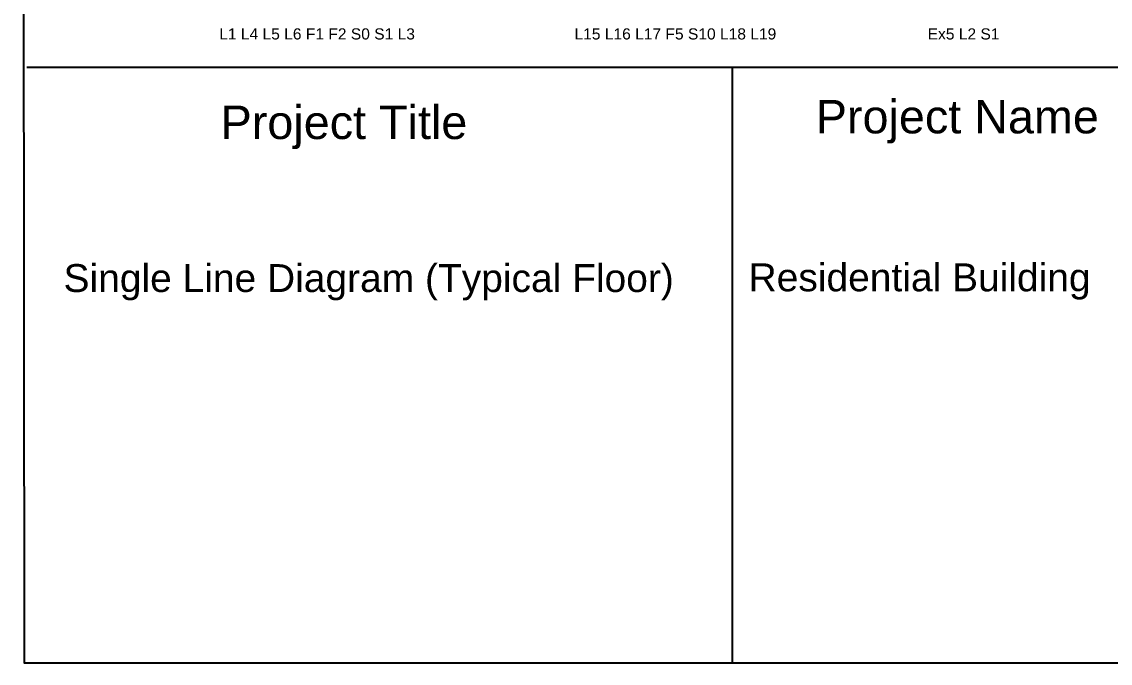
# Model space of a CAD drawing. Header units: inches. Extents: x 603 to 2949, y 241 to 2272.
# Drawn here: x 603 to 1384, y 241 to 701 of the extents above; entities that cross this region are included whole.
import ezdxf

# ---------------------------------------------------------------- set-up
doc = ezdxf.new("R2010")
doc.units = ezdxf.units.IN
doc.header["$MEASUREMENT"] = 0
doc.layers.add('PDF_0', color=7, linetype='Continuous')
doc.layers.add('PDF_Text', color=7, linetype='Continuous')
doc.styles.add('PDF Arial', font='arial.ttf')

msp = doc.modelspace()

# ---------------------------------------------------------------- linework, layer by layer
at = {"layer": 'PDF_0', "lineweight": 25}
msp.add_lwpolyline([(603.01, 2272.08), (2945.66, 2272.08), (2947.69, 241.17), (605.04, 241.17)], close=True, dxfattribs=at)
for points in [[(606.56, 668.68), (2949.22, 668.68)], [(1112.77, 668.68), (1112.77, 241.17)]]:
    msp.add_lwpolyline(points, dxfattribs=at)

# ---------------------------------------------------------------- texts
at = {"layer": 'PDF_Text', "attachment_point": 7, "style": 'PDF Arial'}
for s, insert, char_height in [('L1 L4 L5 L6 F1 F2 S0 S1 L3', (744.67, 688.34), 7.9997), ('L15 L16 L17 F5 S10 L18 L19', (999.55, 688.34), 7.9997), ('Ex5 L2 S1', (1252.9, 688.34), 8), ('Project Title', (745.68, 609.83), 23.9999), ('Project Name', (1172.68, 613.89), 23.9999), ('Single Line Diagram (Typical Floor)', (632.97, 501.34), 19.9998), ('Residential Building', (1124.45, 501.85), 19.9998)]:
    msp.add_mtext(s, dxfattribs=dict(at, insert=insert, char_height=char_height))

doc.saveas('drawing.dxf')
